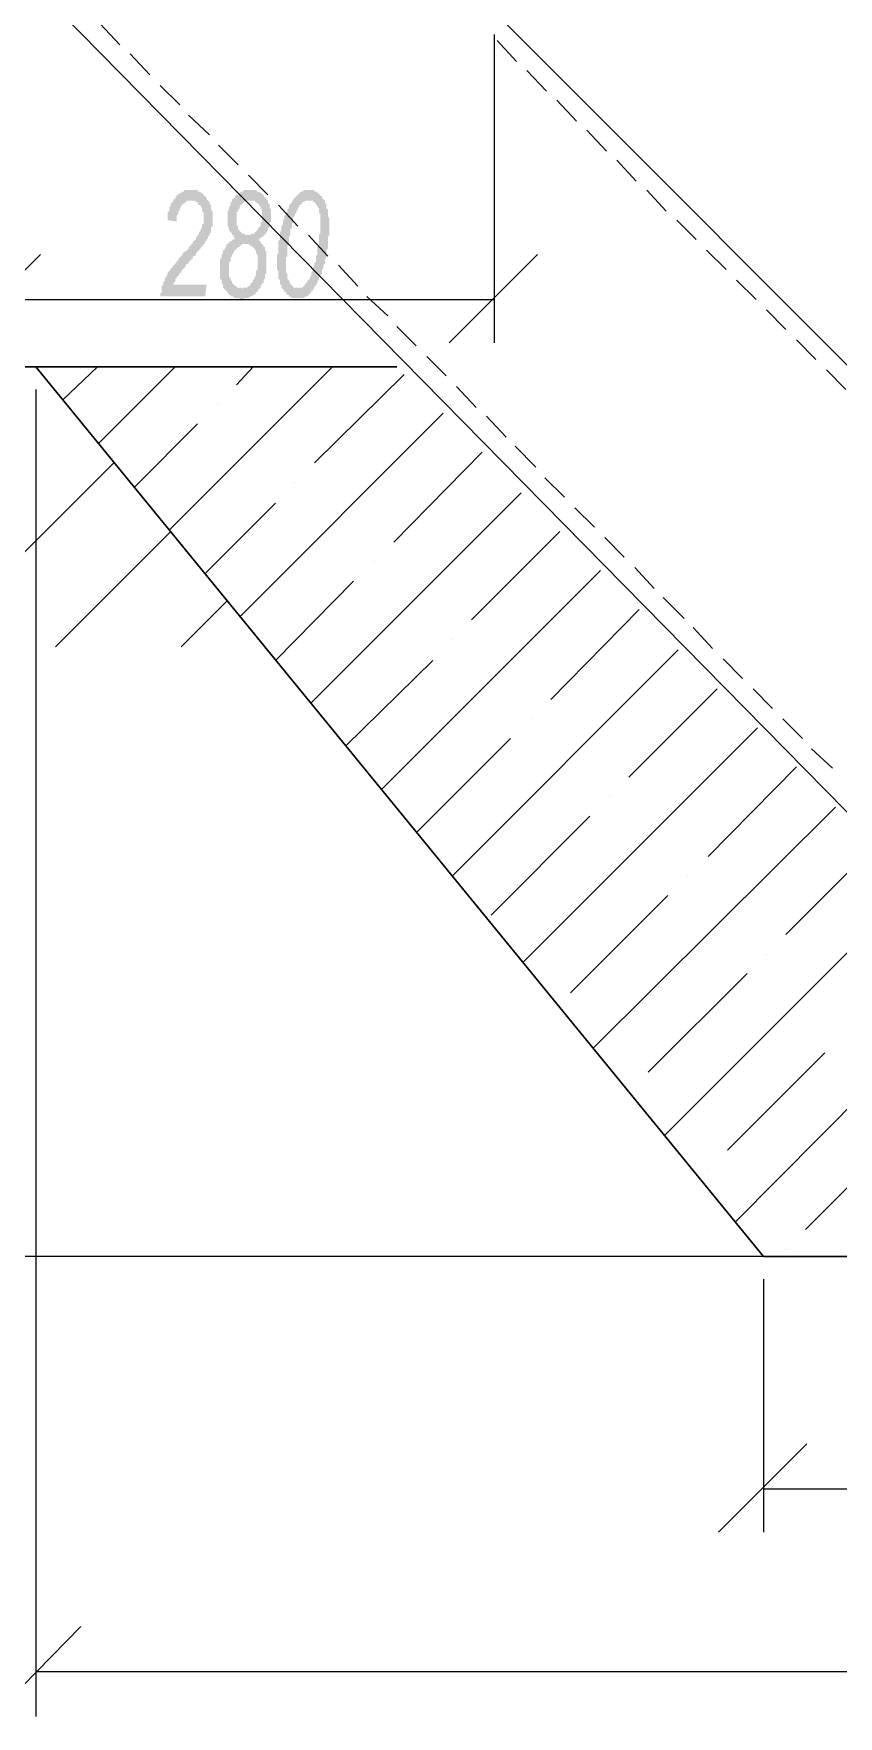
# Model space of a CAD drawing. Header units: millimetres. Extents: x 1372 to 666090, y 1285 to 31551.
# Drawn here: x 609443 to 611686, y 19311 to 23998 of the extents above; entities that cross this region are included whole.
import ezdxf

# ---------------------------------------------------------------- set-up
doc = ezdxf.new("R2010")
doc.units = ezdxf.units.MM
doc.layers.add('PDF _0', color=7, linetype='Continuous')
doc.layers.add('PDF _Конструктив - Стены Несущие_Ном._пера__21', color=7, linetype='Continuous')
doc.layers.add('PDF _2D - Общий_Ном._пера__2', color=9, linetype='Continuous', true_color=0x808080)
doc.layers.add('PDF _Аннотация - Общий_Ном._пера__101', color=7, linetype='Continuous', true_color=0x989898)

msp = doc.modelspace()

# ---------------------------------------------------------------- hatches: boundary and pattern name
at = {"layer": 'PDF _0', "transparency": 33554559}
msp.add_hatch(color=256, dxfattribs=at).paths.add_polyline_path([(609796.1, 23265.6), (609796.1, 23269.8), (609796.1, 23273.9), (609800.3, 23278.1), (609800.3, 23282.3), (609800.3, 23286.4), (609800.3, 23290.6), (609800.3, 23294.8), (609804.4, 23299), (609804.4, 23299), (609804.4, 23303.1), (609804.4, 23307.3), (609808.6, 23307.3), (609808.6, 23311.5), (609808.6, 23315.6), (609812.8, 23319.8), (609812.8, 23324), (609812.8, 23324), (609816.9, 23328.2), (609816.9, 23332.3), (609821.1, 23336.5), (609821.1, 23336.5), (609825.3, 23340.7), (609825.3, 23344.8), (609825.3, 23344.8), (609829.5, 23344.8), (609829.5, 23349), (609829.5, 23349), (609833.6, 23353.2), (609833.6, 23353.2), (609837.8, 23357.4), (609837.8, 23357.4), (609842, 23361.5), (609842, 23365.7), (609846.1, 23365.7), (609846.1, 23369.9), (609850.3, 23374), (609850.3, 23374), (609854.5, 23378.2), (609858.7, 23382.4), (609858.7, 23386.6), (609862.8, 23390.7), (609867, 23390.7), (609871.2, 23394.9), (609871.2, 23394.9), (609875.3, 23399.1), (609875.3, 23403.2), (609879.5, 23407.4), (609883.7, 23411.6), (609883.7, 23411.6), (609887.8, 23415.8), (609887.8, 23419.9), (609892, 23419.9), (609892, 23424.1), (609896.2, 23424.1), (609896.2, 23428.3), (609896.2, 23428.3), (609896.2, 23432.4), (609900.4, 23432.4), (609900.4, 23436.6), (609904.5, 23440.8), (609904.5, 23445), (609908.7, 23449.1), (609908.7, 23449.1), (609908.7, 23453.3), (609912.9, 23457.5), (609912.9, 23461.6), (609912.9, 23461.6), (609912.9, 23465.8), (609917, 23470), (609917, 23474.2), (609917, 23478.3), (609917, 23482.5), (609917, 23482.5), (609917, 23486.7), (609917, 23490.8), (609917, 23495), (609917, 23499.2), (609912.9, 23503.4), (609912.9, 23507.5), (609912.9, 23511.7), (609908.7, 23515.9), (609908.7, 23515.9), (609908.7, 23520), (609904.5, 23520), (609900.4, 23524.2), (609900.4, 23528.4), (609896.2, 23528.4), (609896.2, 23528.4), (609892, 23532.6), (609887.8, 23532.6), (609887.8, 23532.6), (609883.7, 23532.6), (609883.7, 23532.6), (609879.5, 23532.6), (609875.3, 23532.6), (609871.2, 23532.6), (609871.2, 23532.6), (609867, 23528.4), (609867, 23528.4), (609862.8, 23524.2), (609858.7, 23524.2), (609858.7, 23520), (609854.5, 23520), (609854.5, 23515.9), (609854.5, 23515.9), (609850.3, 23511.7), (609850.3, 23507.5), (609850.3, 23503.4), (609846.1, 23503.4), (609846.1, 23499.2), (609846.1, 23495), (609842, 23490.8), (609842, 23486.7), (609842, 23482.5), (609842, 23478.3), (609842, 23474.2), (609816.9, 23478.3), (609816.9, 23482.5), (609816.9, 23486.7), (609816.9, 23490.8), (609816.9, 23495), (609816.9, 23499.2), (609821.1, 23503.4), (609821.1, 23507.5), (609821.1, 23511.7), (609821.1, 23515.9), (609825.3, 23515.9), (609825.3, 23520), (609825.3, 23524.2), (609829.5, 23528.4), (609829.5, 23528.4), (609833.6, 23532.6), (609833.6, 23536.7), (609837.8, 23536.7), (609837.8, 23540.9), (609837.8, 23540.9), (609842, 23545.1), (609842, 23549.2), (609846.1, 23549.2), (609850.3, 23553.4), (609850.3, 23553.4), (609854.5, 23553.4), (609854.5, 23557.6), (609858.7, 23557.6), (609862.8, 23557.6), (609862.8, 23561.8), (609867, 23561.8), (609871.2, 23561.8), (609871.2, 23561.8), (609875.3, 23561.8), (609879.5, 23561.8), (609879.5, 23561.8), (609883.7, 23561.8), (609887.8, 23561.8), (609892, 23561.8), (609892, 23561.8), (609896.2, 23561.8), (609900.4, 23561.8), (609900.4, 23557.6), (609904.5, 23557.6), (609908.7, 23557.6), (609908.7, 23553.4), (609912.9, 23553.4), (609912.9, 23553.4), (609917, 23549.2), (609917, 23549.2), (609921.2, 23545.1), (609921.2, 23545.1), (609925.4, 23540.9), (609925.4, 23536.7), (609929.6, 23532.6), (609929.6, 23532.6), (609933.7, 23528.4), (609933.7, 23524.2), (609933.7, 23524.2), (609937.9, 23520), (609937.9, 23515.9), (609937.9, 23511.7), (609937.9, 23507.5), (609942.1, 23503.4), (609942.1, 23499.2), (609942.1, 23495), (609942.1, 23490.8), (609942.1, 23486.7), (609942.1, 23482.5), (609942.1, 23482.5), (609942.1, 23478.3), (609942.1, 23474.2), (609942.1, 23470), (609942.1, 23465.8), (609942.1, 23465.8), (609942.1, 23461.6), (609937.9, 23457.5), (609937.9, 23453.3), (609937.9, 23449.1), (609937.9, 23445), (609933.7, 23440.8), (609933.7, 23436.6), (609929.6, 23432.4), (609929.6, 23432.4), (609929.6, 23428.3), (609929.6, 23428.3), (609925.4, 23424.1), (609925.4, 23424.1), (609925.4, 23419.9), (609925.4, 23419.9), (609921.2, 23419.9), (609921.2, 23415.8), (609921.2, 23415.8), (609917, 23411.6), (609917, 23407.4), (609912.9, 23407.4), (609912.9, 23403.2), (609908.7, 23403.2), (609908.7, 23399.1), (609904.5, 23394.9), (609904.5, 23394.9), (609900.4, 23390.7), (609896.2, 23386.6), (609896.2, 23382.4), (609892, 23378.2), (609887.8, 23378.2), (609887.8, 23374), (609883.7, 23369.9), (609879.5, 23365.7), (609875.3, 23361.5), (609875.3, 23357.4), (609871.2, 23357.4), (609867, 23353.2), (609867, 23349), (609862.8, 23344.8), (609862.8, 23344.8), (609858.7, 23340.7), (609854.5, 23336.5), (609854.5, 23336.5), (609854.5, 23332.3), (609850.3, 23332.3), (609850.3, 23328.2), (609846.1, 23324), (609846.1, 23324), (609842, 23319.8), (609842, 23315.6), (609837.8, 23315.6), (609837.8, 23311.5), (609837.8, 23307.3), (609833.6, 23303.1), (609833.6, 23299), (609833.6, 23299), (609925.4, 23299), (609921.2, 23265.6)])
h = msp.add_hatch(color=256, dxfattribs=at)
h.paths.add_polyline_path([(610004.6, 23428.3), (610004.6, 23428.3), (610000.5, 23432.4), (610000.5, 23436.6), (609996.3, 23436.6), (609996.3, 23440.8), (609992.1, 23445), (609992.1, 23445), (609988, 23449.1), (609988, 23453.3), (609988, 23453.3), (609988, 23457.5), (609983.8, 23461.6), (609983.8, 23465.8), (609983.8, 23470), (609983.8, 23474.2), (609983.8, 23478.3), (609983.8, 23482.5), (609983.8, 23486.7), (609983.8, 23490.8), (609983.8, 23495), (609983.8, 23499.2), (609983.8, 23503.4), (609983.8, 23503.4), (609988, 23507.5), (609988, 23511.7), (609988, 23515.9), (609992.1, 23520), (609992.1, 23524.2), (609992.1, 23528.4), (609996.3, 23528.4), (609996.3, 23532.6), (609996.3, 23536.7), (610000.5, 23536.7), (610000.5, 23540.9), (610004.6, 23540.9), (610004.6, 23545.1), (610008.8, 23549.2), (610013, 23549.2), (610013, 23553.4), (610017.2, 23553.4), (610017.2, 23553.4), (610021.3, 23557.6), (610021.3, 23557.6), (610025.5, 23557.6), (610029.7, 23561.8), (610029.7, 23561.8), (610033.8, 23561.8), (610038, 23561.8), (610038, 23561.8), (610042.2, 23561.8), (610046.4, 23561.8), (610050.5, 23561.8), (610050.5, 23561.8), (610054.7, 23561.8), (610058.9, 23561.8), (610063, 23561.8), (610063, 23561.8), (610067.2, 23557.6), (610071.4, 23557.6), (610071.4, 23557.6), (610075.6, 23553.4), (610075.6, 23553.4), (610079.7, 23553.4), (610079.7, 23549.2), (610083.9, 23549.2), (610083.9, 23545.1), (610088.1, 23540.9), (610088.1, 23540.9), (610092.2, 23540.9), (610092.2, 23536.7), (610096.4, 23532.6), (610096.4, 23528.4), (610096.4, 23524.2), (610100.6, 23524.2), (610100.6, 23520), (610100.6, 23515.9), (610100.6, 23511.7), (610104.8, 23507.5), (610104.8, 23503.4), (610104.8, 23499.2), (610104.8, 23495), (610104.8, 23490.8), (610104.8, 23490.8), (610104.8, 23486.7), (610104.8, 23482.5), (610104.8, 23478.3), (610104.8, 23474.2), (610100.6, 23470), (610100.6, 23465.8), (610100.6, 23461.6), (610100.6, 23457.5), (610096.4, 23457.5), (610096.4, 23453.3), (610096.4, 23453.3), (610096.4, 23449.1), (610092.2, 23445), (610092.2, 23440.8), (610088.1, 23440.8), (610088.1, 23436.6), (610083.9, 23436.6), (610083.9, 23432.4), (610079.7, 23432.4), (610075.6, 23428.3), (610075.6, 23428.3), (610071.4, 23424.1), (610071.4, 23424.1), (610071.4, 23419.9), (610075.6, 23419.9), (610075.6, 23415.8), (610079.7, 23411.6), (610079.7, 23411.6), (610083.9, 23407.4), (610083.9, 23403.2), (610088.1, 23403.2), (610088.1, 23399.1), (610088.1, 23394.9), (610088.1, 23394.9), (610092.2, 23390.7), (610092.2, 23386.6), (610092.2, 23382.4), (610092.2, 23378.2), (610092.2, 23374), (610092.2, 23369.9), (610092.2, 23365.7), (610092.2, 23361.5), (610092.2, 23357.4), (610092.2, 23353.2), (610092.2, 23349), (610092.2, 23344.8), (610092.2, 23340.7), (610092.2, 23336.5), (610092.2, 23332.3), (610092.2, 23328.2), (610088.1, 23328.2), (610088.1, 23324), (610088.1, 23319.8), (610088.1, 23315.6), (610083.9, 23311.5), (610083.9, 23307.3), (610083.9, 23303.1), (610079.7, 23303.1), (610079.7, 23299), (610075.6, 23294.8), (610075.6, 23290.6), (610075.6, 23290.6), (610071.4, 23286.4), (610071.4, 23286.4), (610067.2, 23282.3), (610067.2, 23278.1), (610063, 23278.1), (610063, 23273.9), (610058.9, 23273.9), (610058.9, 23269.8), (610054.7, 23269.8), (610050.5, 23265.6), (610050.5, 23265.6), (610046.4, 23265.6), (610046.4, 23265.6), (610042.2, 23261.4), (610038, 23261.4), (610038, 23261.4), (610033.8, 23261.4), (610029.7, 23261.4), (610029.7, 23261.4), (610025.5, 23257.2), (610021.3, 23257.2), (610017.2, 23257.2), (610017.2, 23261.4), (610013, 23261.4), (610008.8, 23261.4), (610008.8, 23261.4), (610004.6, 23261.4), (610000.5, 23261.4), (610000.5, 23265.6), (609996.3, 23265.6), (609992.1, 23265.6), (609992.1, 23269.8), (609988, 23269.8), (609988, 23273.9), (609983.8, 23273.9), (609983.8, 23278.1), (609979.6, 23282.3), (609979.6, 23282.3), (609975.4, 23286.4), (609975.4, 23286.4), (609971.3, 23290.6), (609971.3, 23294.8), (609971.3, 23299), (609967.1, 23303.1), (609967.1, 23303.1), (609967.1, 23307.3), (609967.1, 23311.5), (609962.9, 23315.6), (609962.9, 23319.8), (609962.9, 23324), (609962.9, 23328.2), (609962.9, 23332.3), (609962.9, 23336.5), (609962.9, 23340.7), (609962.9, 23344.8), (609962.9, 23349), (609962.9, 23353.2), (609962.9, 23357.4), (609962.9, 23361.5), (609962.9, 23365.7), (609962.9, 23369.9), (609967.1, 23374), (609967.1, 23378.2), (609967.1, 23382.4), (609967.1, 23382.4), (609971.3, 23386.6), (609971.3, 23390.7), (609971.3, 23394.9), (609975.4, 23394.9), (609975.4, 23399.1), (609979.6, 23403.2), (609979.6, 23407.4), (609979.6, 23407.4), (609983.8, 23411.6), (609983.8, 23411.6), (609988, 23415.8), (609992.1, 23419.9), (609992.1, 23419.9), (609996.3, 23419.9), (609996.3, 23424.1), (610000.5, 23424.1), (610004.6, 23428.3), (610004.6, 23428.3)], flags=0)
h.paths.add_polyline_path([(610008.8, 23478.3), (610008.8, 23474.2), (610008.8, 23470), (610008.8, 23465.8), (610008.8, 23465.8), (610013, 23461.6), (610013, 23457.5), (610013, 23453.3), (610017.2, 23449.1), (610017.2, 23449.1), (610017.2, 23449.1), (610021.3, 23445), (610021.3, 23445), (610025.5, 23440.8), (610029.7, 23440.8), (610029.7, 23440.8), (610033.8, 23436.6), (610038, 23436.6), (610042.2, 23436.6), (610042.2, 23436.6), (610042.2, 23436.6), (610046.4, 23436.6), (610050.5, 23440.8), (610050.5, 23440.8), (610054.7, 23440.8), (610058.9, 23440.8), (610058.9, 23445), (610063, 23445), (610063, 23449.1), (610067.2, 23449.1), (610067.2, 23453.3), (610067.2, 23453.3), (610071.4, 23457.5), (610071.4, 23457.5), (610075.6, 23461.6), (610075.6, 23465.8), (610075.6, 23470), (610079.7, 23474.2), (610079.7, 23478.3), (610079.7, 23482.5), (610079.7, 23486.7), (610079.7, 23490.8), (610079.7, 23490.8), (610079.7, 23495), (610079.7, 23499.2), (610079.7, 23503.4), (610079.7, 23507.5), (610075.6, 23511.7), (610075.6, 23515.9), (610075.6, 23515.9), (610071.4, 23520), (610071.4, 23520), (610071.4, 23524.2), (610067.2, 23524.2), (610063, 23528.4), (610063, 23528.4), (610058.9, 23532.6), (610058.9, 23532.6), (610054.7, 23532.6), (610050.5, 23532.6), (610046.4, 23532.6), (610046.4, 23532.6), (610046.4, 23532.6), (610042.2, 23532.6), (610038, 23532.6), (610038, 23532.6), (610033.8, 23528.4), (610029.7, 23528.4), (610029.7, 23528.4), (610025.5, 23524.2), (610025.5, 23524.2), (610021.3, 23520), (610021.3, 23520), (610017.2, 23515.9), (610017.2, 23511.7), (610013, 23507.5), (610013, 23507.5), (610013, 23507.5), (610013, 23503.4), (610008.8, 23499.2), (610008.8, 23495), (610008.8, 23490.8), (610008.8, 23486.7), (610008.8, 23482.5), (610008.8, 23478.3)], flags=0)
h.paths.add_polyline_path([(609988, 23336.5), (609988, 23332.3), (609988, 23328.2), (609988, 23324), (609988, 23319.8), (609992.1, 23315.6), (609992.1, 23311.5), (609992.1, 23311.5), (609992.1, 23311.5), (609996.3, 23307.3), (609996.3, 23303.1), (610000.5, 23299), (610000.5, 23299), (610004.6, 23294.8), (610004.6, 23294.8), (610008.8, 23294.8), (610008.8, 23290.6), (610013, 23290.6), (610017.2, 23290.6), (610017.2, 23290.6), (610021.3, 23290.6), (610025.5, 23286.4), (610025.5, 23286.4), (610025.5, 23290.6), (610029.7, 23290.6), (610033.8, 23290.6), (610033.8, 23290.6), (610038, 23290.6), (610042.2, 23294.8), (610042.2, 23294.8), (610046.4, 23294.8), (610046.4, 23299), (610050.5, 23303.1), (610050.5, 23303.1), (610054.7, 23307.3), (610054.7, 23311.5), (610058.9, 23315.6), (610058.9, 23315.6), (610058.9, 23319.8), (610063, 23324), (610063, 23328.2), (610063, 23332.3), (610063, 23336.5), (610067.2, 23340.7), (610067.2, 23340.7), (610067.2, 23344.8), (610067.2, 23349), (610067.2, 23353.2), (610067.2, 23357.4), (610067.2, 23361.5), (610067.2, 23365.7), (610067.2, 23369.9), (610067.2, 23374), (610067.2, 23378.2), (610067.2, 23378.2), (610067.2, 23382.4), (610063, 23386.6), (610063, 23390.7), (610063, 23394.9), (610058.9, 23394.9), (610058.9, 23399.1), (610058.9, 23399.1), (610054.7, 23403.2), (610050.5, 23403.2), (610050.5, 23407.4), (610046.4, 23407.4), (610046.4, 23407.4), (610042.2, 23411.6), (610038, 23411.6), (610038, 23411.6), (610033.8, 23411.6), (610029.7, 23411.6), (610029.7, 23411.6), (610025.5, 23411.6), (610021.3, 23407.4), (610021.3, 23407.4), (610017.2, 23407.4), (610017.2, 23403.2), (610013, 23403.2), (610008.8, 23399.1), (610008.8, 23399.1), (610004.6, 23394.9), (610004.6, 23394.9), (610000.5, 23390.7), (610000.5, 23390.7), (610000.5, 23386.6), (609996.3, 23382.4), (609996.3, 23382.4), (609996.3, 23378.2), (609992.1, 23374), (609992.1, 23369.9), (609992.1, 23365.7), (609992.1, 23361.5), (609988, 23361.5), (609988, 23357.4), (609988, 23353.2), (609988, 23349), (609988, 23344.8), (609988, 23340.7), (609988, 23336.5)], flags=0)
h = msp.add_hatch(color=256, dxfattribs=at)
h.paths.add_polyline_path([(610121.4, 23361.5), (610121.4, 23365.7), (610121.4, 23369.9), (610121.4, 23374), (610121.4, 23378.2), (610121.4, 23382.4), (610125.6, 23386.6), (610125.6, 23390.7), (610125.6, 23394.9), (610125.6, 23399.1), (610125.6, 23403.2), (610125.6, 23407.4), (610125.6, 23411.6), (610125.6, 23415.8), (610125.6, 23419.9), (610129.8, 23424.1), (610129.8, 23428.3), (610129.8, 23432.4), (610129.8, 23436.6), (610129.8, 23436.6), (610129.8, 23445), (610134, 23449.1), (610134, 23453.3), (610134, 23457.5), (610134, 23461.6), (610138.1, 23465.8), (610138.1, 23470), (610138.1, 23474.2), (610138.1, 23478.3), (610142.3, 23482.5), (610142.3, 23482.5), (610142.3, 23486.7), (610142.3, 23490.8), (610146.5, 23495), (610146.5, 23495), (610146.5, 23499.2), (610146.5, 23499.2), (610150.6, 23503.4), (610150.6, 23507.5), (610154.8, 23511.7), (610154.8, 23515.9), (610154.8, 23520), (610159, 23524.2), (610159, 23524.2), (610163.2, 23528.4), (610163.2, 23532.6), (610167.3, 23532.6), (610167.3, 23536.7), (610167.3, 23536.7), (610171.5, 23540.9), (610171.5, 23540.9), (610175.7, 23545.1), (610179.8, 23549.2), (610179.8, 23549.2), (610184, 23553.4), (610184, 23553.4), (610188.2, 23557.6), (610188.2, 23557.6), (610192.4, 23557.6), (610192.4, 23557.6), (610196.5, 23561.8), (610200.7, 23561.8), (610200.7, 23561.8), (610204.9, 23561.8), (610209, 23561.8), (610209, 23561.8), (610213.2, 23561.8), (610217.4, 23561.8), (610217.4, 23561.8), (610221.6, 23561.8), (610225.7, 23561.8), (610225.7, 23557.6), (610229.9, 23557.6), (610234.1, 23557.6), (610234.1, 23553.4), (610238.2, 23553.4), (610238.2, 23549.2), (610242.4, 23549.2), (610242.4, 23545.1), (610246.6, 23545.1), (610246.6, 23540.9), (610250.8, 23536.7), (610250.8, 23536.7), (610254.9, 23532.6), (610254.9, 23528.4), (610254.9, 23524.2), (610259.1, 23524.2), (610259.1, 23520), (610259.1, 23515.9), (610259.1, 23511.7), (610263.3, 23507.5), (610263.3, 23503.4), (610263.3, 23499.2), (610263.3, 23499.2), (610263.3, 23495), (610263.3, 23490.8), (610267.4, 23482.5), (610267.4, 23478.3), (610267.4, 23474.2), (610267.4, 23470), (610267.4, 23465.8), (610267.4, 23465.8), (610267.4, 23461.6), (610267.4, 23457.5), (610267.4, 23453.3), (610267.4, 23449.1), (610267.4, 23445), (610267.4, 23440.8), (610267.4, 23436.6), (610263.3, 23432.4), (610263.3, 23428.3), (610263.3, 23424.1), (610263.3, 23419.9), (610263.3, 23415.8), (610263.3, 23411.6), (610263.3, 23407.4), (610263.3, 23403.2), (610263.3, 23399.1), (610259.1, 23394.9), (610259.1, 23390.7), (610259.1, 23386.6), (610259.1, 23382.4), (610259.1, 23378.2), (610259.1, 23374), (610254.9, 23369.9), (610254.9, 23365.7), (610254.9, 23365.7), (610254.9, 23361.5), (610254.9, 23357.4), (610250.8, 23353.2), (610250.8, 23349), (610250.8, 23344.8), (610246.6, 23340.7), (610246.6, 23336.5), (610246.6, 23332.3), (610246.6, 23328.2), (610242.4, 23324), (610242.4, 23319.8), (610238.2, 23319.8), (610238.2, 23315.6), (610238.2, 23311.5), (610234.1, 23307.3), (610234.1, 23303.1), (610234.1, 23303.1), (610229.9, 23299), (610229.9, 23294.8), (610225.7, 23294.8), (610225.7, 23290.6), (610225.7, 23286.4), (610221.6, 23286.4), (610221.6, 23282.3), (610217.4, 23282.3), (610217.4, 23278.1), (610213.2, 23273.9), (610213.2, 23273.9), (610209, 23269.8), (610209, 23269.8), (610204.9, 23265.6), (610200.7, 23265.6), (610200.7, 23265.6), (610196.5, 23261.4), (610192.4, 23261.4), (610192.4, 23261.4), (610188.2, 23261.4), (610184, 23261.4), (610184, 23261.4), (610179.8, 23261.4), (610179.8, 23261.4), (610175.7, 23261.4), (610171.5, 23261.4), (610171.5, 23261.4), (610167.3, 23261.4), (610163.2, 23261.4), (610163.2, 23261.4), (610159, 23265.6), (610154.8, 23265.6), (610154.8, 23269.8), (610150.6, 23269.8), (610150.6, 23269.8), (610146.5, 23273.9), (610146.5, 23278.1), (610142.3, 23278.1), (610142.3, 23282.3), (610138.1, 23286.4), (610138.1, 23286.4), (610134, 23290.6), (610134, 23294.8), (610134, 23299), (610129.8, 23299), (610129.8, 23303.1), (610129.8, 23307.3), (610129.8, 23311.5), (610125.6, 23315.6), (610125.6, 23315.6), (610125.6, 23319.8), (610125.6, 23324), (610125.6, 23328.2), (610125.6, 23332.3), (610125.6, 23336.5), (610121.4, 23340.7), (610121.4, 23349), (610121.4, 23353.2), (610121.4, 23357.4), (610121.4, 23361.5), (610121.4, 23361.5)], flags=0)
h.paths.add_polyline_path([(610146.5, 23353.2), (610146.5, 23349), (610146.5, 23344.8), (610146.5, 23336.5), (610146.5, 23332.3), (610150.6, 23328.2), (610150.6, 23324), (610150.6, 23324), (610150.6, 23319.8), (610150.6, 23315.6), (610154.8, 23311.5), (610154.8, 23311.5), (610154.8, 23307.3), (610159, 23303.1), (610159, 23299), (610163.2, 23299), (610163.2, 23294.8), (610167.3, 23294.8), (610167.3, 23290.6), (610171.5, 23290.6), (610171.5, 23290.6), (610175.7, 23290.6), (610179.8, 23290.6), (610179.8, 23286.4), (610184, 23290.6), (610184, 23290.6), (610188.2, 23290.6), (610188.2, 23290.6), (610192.4, 23290.6), (610196.5, 23294.8), (610196.5, 23294.8), (610200.7, 23299), (610200.7, 23303.1), (610204.9, 23303.1), (610204.9, 23307.3), (610204.9, 23307.3), (610209, 23311.5), (610209, 23311.5), (610213.2, 23315.6), (610213.2, 23319.8), (610213.2, 23319.8), (610217.4, 23324), (610217.4, 23328.2), (610217.4, 23332.3), (610221.6, 23336.5), (610221.6, 23336.5), (610221.6, 23340.7), (610221.6, 23344.8), (610225.7, 23349), (610225.7, 23353.2), (610225.7, 23357.4), (610229.9, 23361.5), (610229.9, 23365.7), (610229.9, 23369.9), (610229.9, 23374), (610229.9, 23378.2), (610234.1, 23382.4), (610234.1, 23386.6), (610234.1, 23390.7), (610234.1, 23399.1), (610234.1, 23403.2), (610238.2, 23407.4), (610238.2, 23411.6), (610238.2, 23415.8), (610238.2, 23419.9), (610238.2, 23424.1), (610238.2, 23428.3), (610238.2, 23432.4), (610238.2, 23436.6), (610242.4, 23440.8), (610242.4, 23445), (610242.4, 23449.1), (610242.4, 23453.3), (610242.4, 23457.5), (610242.4, 23461.6), (610242.4, 23461.6), (610242.4, 23465.8), (610242.4, 23470), (610242.4, 23474.2), (610242.4, 23478.3), (610242.4, 23482.5), (610242.4, 23486.7), (610242.4, 23490.8), (610242.4, 23495), (610238.2, 23499.2), (610238.2, 23503.4), (610238.2, 23507.5), (610238.2, 23511.7), (610234.1, 23515.9), (610234.1, 23515.9), (610234.1, 23520), (610229.9, 23520), (610229.9, 23524.2), (610225.7, 23528.4), (610225.7, 23528.4), (610221.6, 23528.4), (610221.6, 23532.6), (610217.4, 23532.6), (610213.2, 23532.6), (610209, 23532.6), (610209, 23532.6), (610209, 23532.6), (610204.9, 23532.6), (610200.7, 23532.6), (610200.7, 23532.6), (610196.5, 23528.4), (610192.4, 23528.4), (610192.4, 23524.2), (610188.2, 23524.2), (610188.2, 23520), (610184, 23520), (610184, 23515.9), (610179.8, 23511.7), (610179.8, 23511.7), (610179.8, 23507.5), (610175.7, 23503.4), (610175.7, 23499.2), (610175.7, 23499.2), (610171.5, 23495), (610171.5, 23490.8), (610171.5, 23490.8), (610167.3, 23486.7), (610167.3, 23482.5), (610167.3, 23478.3), (610167.3, 23474.2), (610163.2, 23470), (610163.2, 23470), (610163.2, 23465.8), (610163.2, 23461.6), (610163.2, 23457.5), (610159, 23453.3), (610159, 23449.1), (610159, 23440.8), (610159, 23436.6), (610154.8, 23432.4), (610154.8, 23428.3), (610154.8, 23424.1), (610154.8, 23419.9), (610154.8, 23411.6), (610150.6, 23407.4), (610150.6, 23403.2), (610150.6, 23399.1), (610150.6, 23394.9), (610150.6, 23390.7), (610150.6, 23386.6), (610150.6, 23382.4), (610150.6, 23378.2), (610146.5, 23374), (610146.5, 23369.9), (610146.5, 23365.7), (610146.5, 23361.5), (610146.5, 23361.5), (610146.5, 23357.4), (610146.5, 23353.2), (610146.5, 23353.2)], flags=0)

# ---------------------------------------------------------------- linework, layer by layer
at = {"layer": 'PDF _0', "lineweight": 9}
for points in [[(610726.3, 23995.6), (610726.3, 23136.3)], [(609462.4, 23382.4), (609216.3, 23136.3)], [(610601.2, 23136.3), (610847.3, 23382.4)], [(609337.2, 23257.2), (610726.3, 23257.2)], [(609449.9, 23007), (609449.9, 19311.1)], [(611477.2, 20591.7), (608578, 20591.7)], [(611477.2, 20529.1), (611477.2, 19824.2)], [(611598.1, 20070.3), (611352, 19824.2)], [(611477.2, 19945.2), (613454.4, 19945.2)], [(609575, 19561.4), (609328.9, 19311.1)], [(609449.9, 19436.2), (614559.8, 19436.2)]]:
    msp.add_lwpolyline(points, dxfattribs=at)
at = {"layer": 'PDF _0', "lineweight": 30}
msp.add_lwpolyline([(609449.9, 23069.5), (611477.2, 20591.7), (613454.4, 20591.7), (614559.8, 23069.5)], dxfattribs=at)
at = {"layer": 'PDF _0', "lineweight": 25}
for points in [[(609524.9, 22977.8), (609620.9, 23069.5)], [(609625.1, 22856.8), (609837.8, 23069.5)], [(609821.1, 22614.8), (610275.8, 23069.5)], [(610008.8, 23019.5), (610054.7, 23069.5)], [(611477.2, 20591.7), (613454.4, 20591.7), (614559.8, 23069.5)], [(610225.7, 22802.6), (610476, 23048.7)], [(609954.6, 22965.2), (609954.6, 22965.2)], [(610017.2, 22372.9), (610584.5, 22940.2)], [(609725.2, 22735.8), (609900.4, 22911)], [(610446.8, 22581.5), (610692.9, 22831.8)], [(610171.5, 22748.3), (610171.5, 22748.3)], [(609921.2, 22493.9), (610117.3, 22689.9)], [(610217.4, 22135.1), (610801.4, 22719.1)], [(610663.7, 22364.6), (610909.8, 22610.7)], [(610392.6, 22527.2), (610392.6, 22527.2)], [(610413.4, 21893.2), (611022.5, 22502.2)], [(610117.3, 22251.9), (610334.2, 22473)], [(610884.8, 22143.5), (611130.9, 22393.8)], [(610609.5, 22310.3), (610609.5, 22310.3)], [(610609.5, 21651.3), (611239.4, 22281.1)], [(610313.3, 22014.2), (610555.3, 22251.9)], [(611101.7, 21926.6), (611347.8, 22172.7)], [(610830.6, 22089.2), (610830.6, 22089.2)], [(610509.4, 21772.2), (610772.2, 22035)], [(610805.6, 21409.3), (611460.5, 22064.2)], [(611322.8, 21705.5), (611568.9, 21955.8)], [(611001.6, 21171.5), (611677.4, 21843.1)], [(611047.5, 21872.3), (611047.5, 21872.3)], [(610718, 21542.8), (610993.3, 21818.1)], [(611539.7, 21488.6), (611785.8, 21734.7)], [(611201.8, 20929.6), (611898.5, 21626.2)], [(611264.4, 21651.3), (611264.4, 21651.3)], [(610939, 21325.9), (611210.2, 21597)], [(611485.5, 21434.3), (611485.5, 21434.3)], [(611156, 21104.8), (611431.3, 21380.1)], [(611397.9, 20687.7), (612115.4, 21409.3)], [(611377, 20887.9), (611648.2, 21159)], [(611101.7, 21050.6), (611101.7, 21050.6)], [(611593.9, 20666.8), (611869.3, 20942.1)], [(611322.8, 20833.7), (611322.8, 20833.7)], [(611539.7, 20612.6), (611539.7, 20612.6)]]:
    msp.add_lwpolyline(points, dxfattribs=at)
at = {"layer": 'PDF _2D - Общий_Ном._пера__2', "lineweight": 20}
for points in [[(609153.7, 22289.5), (609666.8, 22802.6)], [(609504.1, 22289.5), (609825.3, 22610.7)], [(609854.5, 22289.5), (609983.8, 22418.8)]]:
    msp.add_lwpolyline(points, dxfattribs=at)
at = {"layer": 'PDF _Аннотация - Общий_Ном._пера__101', "lineweight": 30}
msp.add_lwpolyline([(604344.1, 23069.5), (610455.2, 23069.5)], dxfattribs=at)
at = {"layer": 'PDF _Конструктив - Стены Несущие_Ном._пера__21', "lineweight": 30}
for points in [[(609516.6, 24058.1), (612603.4, 20921.3), (613233.3, 21551.1), (610726.3, 24058.1)], [(609683.5, 23966.4), (609629.2, 24024.8)], [(610788.9, 23920.5), (610734.6, 23978.9)], [(609766.9, 23882.9), (609712.7, 23941.3)], [(610872.3, 23837.1), (610818.1, 23895.5)], [(609850.3, 23799.5), (609796.1, 23853.7)], [(610955.7, 23753.6), (610901.5, 23812)], [(609933.7, 23716.1), (609875.3, 23770.3)], [(611039.2, 23670.2), (610984.9, 23728.6)], [(610013, 23632.7), (609958.8, 23686.9)], [(611122.6, 23586.8), (611068.4, 23645.2)], [(610096.4, 23549.2), (610042.2, 23603.5)], [(611206, 23503.4), (611151.8, 23561.8)], [(610179.8, 23461.6), (610125.6, 23520)], [(610263.3, 23378.2), (610209, 23436.6)], [(611289.4, 23424.1), (611235.2, 23478.3)], [(611372.9, 23340.7), (611318.6, 23394.9)], [(610346.7, 23294.8), (610292.5, 23353.2)], [(611456.3, 23257.2), (611402.1, 23311.5)], [(610430.1, 23211.4), (610371.7, 23265.6)], [(611539.7, 23173.8), (611485.5, 23228)], [(610509.4, 23127.9), (610455.2, 23182.2)], [(611623.1, 23090.4), (611568.9, 23144.6)], [(610592.8, 23044.5), (610538.6, 23098.7)], [(611706.6, 23007), (611652.3, 23061.2)], [(610676.2, 22956.9), (610622, 23015.3)], [(610759.7, 22873.5), (610705.4, 22931.9)], [(610843.1, 22790), (610784.7, 22848.4)], [(610922.4, 22706.6), (610868.1, 22760.8)], [(611005.8, 22623.2), (610951.6, 22677.4)], [(611089.2, 22539.8), (611035, 22594)], [(611172.6, 22452.2), (611118.4, 22510.6)], [(611256.1, 22368.7), (611197.7, 22427.1)], [(611335.3, 22285.3), (611281.1, 22343.7)], [(611418.8, 22201.9), (611364.5, 22256.1)], [(611502.2, 22118.4), (611448, 22172.7)], [(611585.6, 22035), (611531.4, 22089.2)], [(611669, 21951.6), (611610.6, 22005.8)]]:
    msp.add_lwpolyline(points, dxfattribs=at)

doc.saveas('drawing.dxf')
